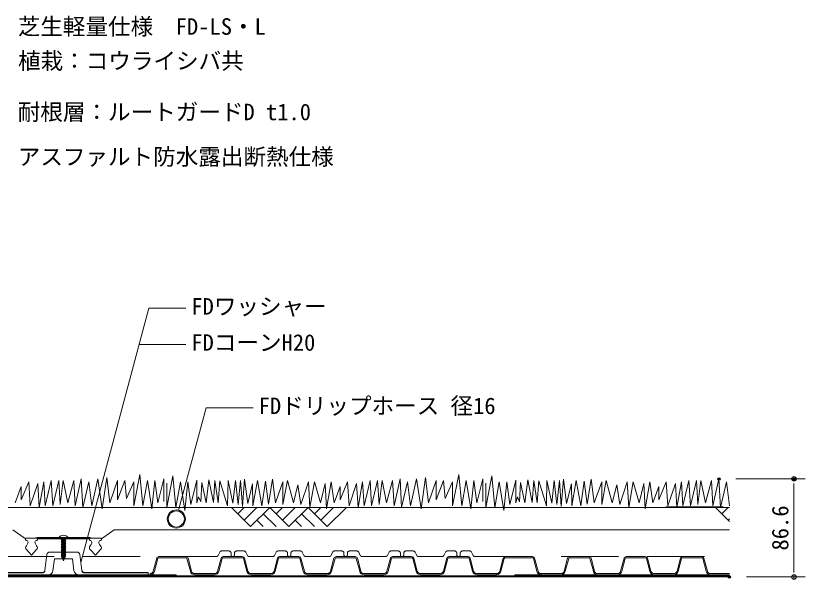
# Model space of a CAD drawing. Units: millimetres, scale not verified. Extents: x -1485 to 1485, y -1050 to 1050.
# Drawn here: x 56 to 756, y -223 to 276 of the extents above; entities that cross this region are included whole.
import ezdxf
from ezdxf.enums import TextEntityAlignment as Align

# ---------------------------------------------------------------- set-up
doc = ezdxf.new("R2010")
doc.units = ezdxf.units.MM
doc.header["$LTSCALE"] = 4
doc.header["$PDMODE"] = 32
doc.header["$PDSIZE"] = 2
doc.linetypes.add('USER1', pattern=[19.05, 12.7, -6.35])
for name, color, linetype, lineweight in [('0-0_0', 7, 'Continuous', 18), ('0-4_BOUSUI', 1, 'Continuous', 18), ('0-7_KANAMONO', 4, 'Continuous', 18), ('0-8_MOJI', 7, 'Continuous', 18), ('0-9_ecom', 7, 'Continuous', 18), ('0-A_GREEN', 3, 'Continuous', 18), ('0-B_FD-L', 4, 'Continuous', 18)]:
    doc.layers.add(name, color=color, linetype=linetype, lineweight=lineweight)
doc.layers.add('0-1_DEFPOINTS', color=7, linetype='Continuous')
doc.styles.add('ＭＳ ゴシック', font='')
doc.styles.get('ＭＳ ゴシック').set_extended_font_data('MS Gothic')

# ---------------------------------------------------------------- blocks, each defined once
blk = doc.blocks.new('_Dot')
at = {"layer": '0-0_0'}
for p, q in [((-0.5, 0), (-1, 0)), ((0.25, 0), (-0.25, 0))]:
    blk.add_line(p, q, dxfattribs=at)
blk.add_circle((0, 0), 0.25, dxfattribs=at)
blk = doc.blocks.new('D3')
at = {"layer": '0-1_DEFPOINTS'}
for p in [(2164.349, 915.713), (2230.809, 915.713), (2173.695, 828.929)]:
    blk.add_point(p, dxfattribs=at)
at = {"layer": '0-8_MOJI'}
for p, q in [((2179.349, 915.713), (2240.809, 915.713)), ((2230.809, 836.929), (2230.809, 907.713)), ((2188.695, 828.929), (2240.809, 828.929))]:
    blk.add_line(p, q, dxfattribs=at)
at = {"layer": '0-8_MOJI', "xscale": 8, "yscale": 8}
for p, rotation in [((2230.809, 915.713), 90), ((2230.809, 828.929), 270)]:
    blk.add_blockref('_Dot', p, dxfattribs=dict(at, rotation=rotation))
at = {"layer": '0-8_MOJI', "style": 'ＭＳ ゴシック'}
blk.add_text('86.6', height=14.66, rotation=90, dxfattribs=at).set_placement((2230.309, 852.321), align=Align.BOTTOM_LEFT)

msp = doc.modelspace()

# ---------------------------------------------------------------- linework, layer by layer
at = {"layer": '0-4_BOUSUI'}
for p, q in [((688.695, -221.071), (-839.155, -221.071)), ((688.695, -220.071), (-425.005, -220.071))]:
    msp.add_line(p, q, dxfattribs=at)
msp.add_lwpolyline([(-1.305, -220.071), (198.695, -220.071), (198.695, -219.071), (-1.305, -219.071)], close=True, dxfattribs=at)
msp.add_lwpolyline([(688.695, -219.071), (498.695, -219.071), (498.695, -220.071), (688.695, -220.071)], dxfattribs=at)
at = {"layer": '0-7_KANAMONO'}
for p, q in [((122.03, -186.271), (75.361, -186.271)), ((100.195, -187.471), (96.595, -188.071)), ((100.795, -188.771), (96.595, -189.471)), ((97.295, -187.667), (98.079, -187.471)), ((97.295, -187.667), (97.295, -187.471)), ((97.295, -188.475), (100.095, -187.775)), ((97.295, -189.067), (100.095, -188.367)), ((66.646, -192.225), (65.857, -193.617)), ((74.966, -193.617), (74.176, -192.225)), ((100.795, -190.171), (96.595, -190.871)), ((100.795, -191.571), (96.595, -192.271)), ((100.795, -192.971), (96.595, -193.671)), ((100.795, -194.371), (96.595, -195.071)), ((100.795, -195.771), (96.595, -196.471)), ((97.295, -189.875), (100.095, -189.175)), ((97.295, -190.467), (100.095, -189.767)), ((97.295, -191.275), (100.095, -190.575)), ((97.295, -191.867), (100.095, -191.167)), ((97.295, -192.675), (100.095, -191.975)), ((97.295, -193.267), (100.095, -192.567)), ((97.295, -194.075), (100.095, -193.375)), ((97.295, -194.667), (100.095, -193.967)), ((97.295, -195.475), (100.095, -194.775)), ((97.295, -196.067), (100.095, -195.367)), ((123.215, -192.225), (122.425, -193.617)), ((131.534, -193.617), (130.745, -192.225)), ((100.795, -197.171), (96.595, -197.871)), ((100.795, -198.571), (96.595, -199.271)), ((100.795, -199.971), (96.595, -200.671)), ((100.795, -201.371), (96.595, -202.071)), ((100.795, -202.771), (96.755, -203.444)), ((100.795, -202.771), (96.755, -203.444)), ((97.295, -196.875), (100.095, -196.175)), ((97.295, -197.467), (100.095, -196.767)), ((97.295, -198.275), (100.095, -197.575)), ((97.295, -198.867), (100.095, -198.167)), ((97.295, -199.675), (100.095, -198.975)), ((97.295, -200.267), (100.095, -199.567)), ((97.295, -201.075), (100.095, -200.375)), ((97.295, -201.667), (100.095, -200.967)), ((97.295, -202.475), (100.095, -201.775)), ((97.359, -203.051), (100.095, -202.367)), ((100.357, -204.244), (97.218, -204.767)), ((100.357, -204.244), (97.218, -204.767)), ((97.633, -203.834), (99.962, -203.252)), ((97.809, -204.338), (99.752, -203.853)), ((98.069, -205.082), (99.442, -204.738))]:
    msp.add_line(p, q, dxfattribs=at)
for points in [[(131.594, -188.713), (132.302, -188.371), (132.302, -186.871), (65.089, -186.871), (65.089, -188.371), (65.797, -188.713)], [(75.026, -188.713), (75.734, -188.371), (75.734, -187.471), (121.657, -187.471)], [(98.069, -205.082), (97.218, -204.767), (97.809, -204.338), (97.633, -203.834), (96.755, -203.444), (97.359, -203.051), (97.295, -202.871), (97.295, -202.475), (96.595, -202.071), (97.295, -201.667), (97.295, -201.075), (96.595, -200.671), (97.295, -200.267), (97.295, -199.675), (96.595, -199.271), (97.295, -198.867), (97.295, -198.275), (96.595, -197.871), (97.295, -197.467), (97.295, -196.875), (96.595, -196.471), (97.295, -196.067), (97.295, -195.475), (96.595, -195.071), (97.295, -194.667), (97.295, -194.075), (96.595, -193.671), (97.295, -193.267), (97.295, -192.675), (96.595, -192.271), (97.295, -191.867), (97.295, -191.275), (96.595, -190.871), (97.295, -190.467), (97.295, -189.875), (96.595, -189.471), (97.295, -189.067), (97.295, -188.475), (96.595, -188.071), (97.295, -187.667)], [(100.622, -187.471), (100.095, -187.775), (100.095, -188.367), (100.795, -188.771), (100.095, -189.175), (100.095, -189.767), (100.795, -190.171), (100.095, -190.575), (100.095, -191.167), (100.795, -191.571), (100.095, -191.975), (100.095, -192.567), (100.795, -192.971), (100.095, -193.375), (100.095, -193.967), (100.795, -194.371), (100.095, -194.775), (100.095, -195.367), (100.795, -195.771), (100.095, -196.175), (100.095, -196.767), (100.795, -197.171), (100.095, -197.575), (100.095, -198.167), (100.795, -198.571), (100.095, -198.975), (100.095, -199.567), (100.795, -199.971), (100.095, -200.375), (100.095, -200.967), (100.795, -201.371), (100.095, -201.775), (100.095, -202.367), (100.795, -202.771), (99.962, -203.252), (99.752, -203.853), (100.357, -204.244), (99.442, -204.738), (98.695, -206.871), (98.069, -205.082)], [(121.657, -187.471), (121.657, -188.371), (122.365, -188.713)], [(65.935, -196.785), (70.411, -201.671), (74.887, -196.785)], [(122.504, -196.785), (126.98, -201.671), (131.456, -196.785)]]:
    msp.add_lwpolyline(points, dxfattribs=at)
for centre, radius, start, end in [((65.387, -190.671), 2, 309.01589, 78.18299), ((75.361, -191.779), 5.508, 90, 116.99147), ((75.435, -190.671), 2, 101.81701, 230.98411), ((98.695, -189.271), 5.1, 36.03188, 143.96812), ((122.03, -191.779), 5.508, 63.00853, 90), ((121.956, -190.671), 2, 309.01589, 78.18299), ((132.004, -190.671), 2, 101.81701, 230.98411), ((67.116, -195.171), 2, 129.0159, 233.82139), ((73.707, -195.171), 2, 306.17861, 50.9841), ((123.684, -195.171), 2, 129.0159, 233.82139), ((130.275, -195.171), 2, 306.17861, 50.9841)]:
    msp.add_arc(centre, radius, start, end, dxfattribs=at)
at = {"layer": '0-8_MOJI'}
for p, q in [((114.17, -208.289), (174.458, 16.711)), ((174.458, 16.711), (206.975, 16.711)), ((165.884, -15.289), (206.975, -15.289)), ((200.766, -162.043), (225.074, -71.327)), ((225.074, -71.327), (266.686, -71.327))]:
    msp.add_line(p, q, dxfattribs=at)
at = {"layer": '0-9_ecom'}
for p, q in [((688.695, -159.471), (-385.005, -159.471)), ((247.487, -159.471), (264.458, -176.441)), ((258.801, -159.471), (253.144, -165.128)), ((270.114, -159.471), (258.801, -170.785)), ((281.428, -159.471), (264.458, -176.441)), ((281.428, -159.471), (298.398, -176.441)), ((292.742, -159.471), (287.085, -165.128)), ((304.055, -159.471), (292.742, -170.785)), ((315.37, -159.471), (298.398, -176.441)), ((315.37, -159.471), (332.34, -176.441)), ((326.683, -159.471), (321.026, -165.128)), ((337.997, -159.471), (326.683, -170.785)), ((349.31, -159.471), (332.34, -176.441)), ((676.267, -159.471), (688.695, -171.899)), ((687.581, -159.471), (681.924, -165.128)), ((275.771, -165.128), (287.085, -176.441)), ((309.713, -165.128), (321.026, -176.441)), ((270.114, -170.785), (275.771, -176.441)), ((304.056, -170.785), (309.713, -176.441)), ((688.695, -169.67), (687.581, -170.785))]:
    msp.add_line(p, q, dxfattribs=at)
at = {"layer": '0-9_ecom', "color": 3, "linetype": 'USER1'}
msp.add_line((632.302, -159.071), (688.695, -159.071), dxfattribs=at)
at = {"layer": '0-9_ecom', "color": 8}
for p, q in [((65.089, -187.471), (53.893, -179.471)), ((132.302, -187.471), (143.498, -179.471)), ((688.695, -179.471), (143.498, -179.471))]:
    msp.add_line(p, q, dxfattribs=at)
at = {"layer": '0-9_ecom', "color": 150}
for p, q in [((82.325, -215.324), (84.117, -201.255)), ((86.597, -199.071), (110.794, -199.071)), ((113.274, -201.255), (115.066, -215.324)), ((108.041, -215.576), (106.703, -205.071)), ((82.262, -215.824), (82.325, -215.324)), ((115.129, -215.824), (115.066, -215.324)), ((23.695, -217.571), (80.278, -217.571)), ((173.695, -217.571), (117.113, -217.571))]:
    msp.add_line(p, q, dxfattribs=at)
for points in [[(106.703, -205.071), (90.688, -205.071), (89.35, -215.576)], [(85.382, -219.071), (23.695, -219.071), (23.695, -217.071), (80.341, -217.071)], [(117.05, -217.071), (173.695, -217.071), (173.695, -219.071), (112.009, -219.071)]]:
    msp.add_lwpolyline(points, dxfattribs=at)
at = {"layer": '0-9_ecom', "color": 4}
for radius in [8, 7.1]:
    msp.add_circle((198.695, -169.771), radius, dxfattribs=at)
at = {"layer": '0-9_ecom', "color": 150}
for centre, radius, start, end in [((86.597, -201.571), 2.5, 90, 172.7407), ((110.794, -201.571), 2.5, 7.2593, 90), ((80.278, -215.571), 2, 270, 352.7407), ((80.341, -215.071), 2, 270, 352.7407), ((85.382, -215.071), 4, 270, 352.7407), ((112.009, -215.071), 4, 187.2593, 270), ((117.05, -215.071), 2, 187.2593, 270), ((117.113, -215.571), 2, 187.2593, 270)]:
    msp.add_arc(centre, radius, start, end, dxfattribs=at)
at = {"layer": '0-A_GREEN'}
for points in [[(161.077, -136.948), (161.077, -158.236), (166.399, -130.295), (169.06, -158.236), (173.052, -135.617), (177.043, -160.897), (179.705, -135.617), (182.366, -155.575), (187.688, -134.287), (187.688, -154.244)], [(190.337, -138.183), (190.337, -159.471), (195.659, -131.53), (198.321, -159.471), (202.312, -136.852), (206.304, -162.132), (208.965, -136.852), (211.626, -156.81), (216.948, -135.522), (216.948, -155.479), (218.443, -150.273), (220.272, -154.577), (221.247, -137.516), (225.147, -155.552), (227.585, -135.078), (231.485, -155.065), (232.947, -135.566), (235.872, -155.552), (237.334, -136.053), (244.159, -157.99), (244.646, -135.566), (248.79, -155.796), (250.984, -135.809), (253.421, -157.015), (255.615, -135.566), (257.321, -158.721), (259.208, -134.594), (261.952, -156.152), (266.264, -138.513), (266.538, -158.236), (270.529, -135.617), (274.521, -158.236), (277.631, -136.162), (280.375, -156.544), (283.902, -134.594), (286.496, -155.575), (293.148, -136.948), (293.148, -156.905), (297.14, -135.617), (302.462, -155.575)], [(443.497, -136.948), (443.497, -158.236), (448.819, -130.295), (451.48, -158.236), (455.472, -135.617), (459.463, -160.897), (462.124, -135.617), (464.785, -155.575), (470.108, -134.287), (470.108, -154.244)], [(472.757, -138.183), (472.757, -159.471), (478.079, -131.53), (480.74, -159.471), (484.732, -136.852), (488.724, -162.132), (491.385, -136.852), (494.046, -156.81), (499.368, -135.522), (499.368, -155.479), (500.863, -150.273), (502.692, -154.577), (503.667, -137.516), (507.567, -155.552), (510.005, -135.078), (513.904, -155.065), (515.367, -135.566), (518.292, -155.552), (519.754, -136.053), (526.579, -157.99), (527.066, -135.566), (531.21, -155.796), (533.404, -135.809), (535.841, -157.015), (538.035, -135.566), (539.741, -158.721), (541.628, -134.594), (544.372, -156.152), (548.684, -138.513), (548.958, -158.236), (552.949, -135.617), (556.941, -158.236), (560.051, -136.162), (562.795, -156.544), (566.322, -134.594), (568.915, -155.575), (575.568, -136.948), (575.568, -156.905), (579.56, -135.617), (584.882, -155.575)], [(55.966, -155.575), (61.288, -140.939), (61.288, -152.914), (67.941, -136.948), (69.271, -158.236), (75.924, -138.278), (77.254, -159.566), (81.246, -136.948), (82.577, -158.236), (87.899, -135.617), (89.229, -158.236), (94.551, -135.617), (95.882, -156.905), (98.543, -135.617), (102.534, -155.575), (107.856, -135.617), (109.187, -158.236), (114.509, -134.287), (115.84, -159.566), (121.162, -136.948), (123.823, -158.236), (129.145, -134.287), (133.136, -160.897), (137.128, -132.956), (139.789, -155.575), (146.442, -135.617), (146.442, -152.914), (153.094, -135.617), (154.425, -151.583), (161.077, -136.948)], [(302.462, -155.575), (306.453, -139.609), (309.114, -156.905), (315.767, -136.948), (317.098, -159.566), (321.089, -136.948), (326.411, -155.575), (330.403, -138.278), (331.733, -160.897), (335.725, -136.948), (338.386, -155.575), (343.708, -140.939), (343.708, -152.914), (350.361, -136.948), (351.691, -158.236), (358.344, -138.278), (359.674, -159.566), (363.666, -136.948), (364.996, -158.236), (370.318, -135.617), (371.649, -158.236), (376.971, -135.617), (378.302, -156.905), (380.963, -135.617), (384.954, -155.575), (390.276, -135.617), (391.607, -158.236), (396.929, -134.287), (398.259, -159.566), (403.582, -136.948), (406.243, -158.236), (411.565, -134.287), (415.556, -160.897), (419.548, -132.956), (422.209, -155.575), (428.861, -135.617), (428.861, -152.914), (435.514, -135.617), (436.845, -151.583), (443.497, -136.948)], [(584.882, -155.575), (588.873, -139.609), (591.534, -156.905), (598.187, -136.948), (599.517, -159.566), (603.509, -136.948), (608.831, -155.575), (612.823, -138.278), (614.153, -160.897), (618.145, -136.948), (620.806, -155.575), (626.128, -140.939), (626.128, -152.914), (632.78, -136.948), (634.111, -158.236), (640.764, -138.278), (642.094, -159.566), (646.086, -136.948), (647.416, -158.236), (652.738, -135.617), (654.069, -158.236), (659.391, -135.617), (660.721, -156.905), (663.383, -135.617), (667.374, -155.575), (672.696, -135.617), (674.027, -158.236), (679.349, -134.287), (680.679, -159.566), (686.001, -136.948), (688.662, -158.236), (688.695, -158.087)]]:
    msp.add_lwpolyline(points, dxfattribs=at)
at = {"layer": '0-B_FD-L', "linetype": 'USER1'}
for p, q in [((235.735, -201.969), (237.142, -199.172)), ((238.928, -198.071), (245.195, -198.071)), ((247.195, -200.071), (247.195, -201.571)), ((250.195, -201.571), (250.195, -200.071)), ((252.195, -198.071), (258.463, -198.071)), ((260.249, -199.172), (261.656, -201.969)), ((285.735, -201.969), (287.142, -199.172)), ((288.928, -198.071), (295.195, -198.071)), ((297.195, -200.071), (297.195, -201.571)), ((300.195, -201.571), (300.195, -200.071)), ((302.195, -198.071), (308.463, -198.071)), ((310.249, -199.172), (311.656, -201.969)), ((335.735, -201.969), (337.142, -199.172)), ((338.928, -198.071), (345.195, -198.071)), ((347.195, -200.071), (347.195, -201.571)), ((350.195, -201.571), (350.195, -200.071)), ((352.195, -198.071), (358.463, -198.071)), ((360.249, -199.172), (361.656, -201.969)), ((385.735, -201.969), (387.142, -199.172)), ((388.928, -198.071), (395.195, -198.071)), ((397.195, -200.071), (397.195, -201.571)), ((400.195, -201.571), (400.195, -200.071)), ((402.195, -198.071), (408.463, -198.071)), ((410.249, -199.172), (411.656, -201.969)), ((435.735, -201.969), (437.142, -199.172)), ((438.928, -198.071), (445.195, -198.071)), ((447.195, -200.071), (447.195, -201.571)), ((450.195, -201.571), (450.195, -200.071)), ((452.195, -198.071), (458.463, -198.071)), ((460.249, -199.172), (461.656, -201.969)), ((-36.557, -203.071), (233.948, -203.071)), ((263.443, -203.071), (283.948, -203.071)), ((313.443, -203.071), (333.948, -203.071)), ((363.443, -203.071), (383.948, -203.071)), ((413.443, -203.071), (433.948, -203.071)), ((463.443, -203.071), (688.695, -203.071))]:
    msp.add_line(p, q, dxfattribs=at)
at = {"layer": '0-B_FD-L'}
for p, q in [((178.289, -215.844), (181.3, -204.556)), ((182.266, -204.813), (179.256, -216.102)), ((183.232, -203.071), (207.159, -203.071)), ((207.159, -204.071), (183.232, -204.071)), ((211.135, -216.102), (208.125, -204.813)), ((209.091, -204.556), (212.102, -215.844)), ((235.289, -215.844), (238.3, -204.556)), ((239.266, -204.813), (236.256, -216.102)), ((240.232, -203.071), (257.159, -203.071)), ((257.159, -204.071), (240.232, -204.071)), ((261.135, -216.102), (258.125, -204.813)), ((259.091, -204.556), (262.102, -215.844)), ((285.289, -215.844), (288.3, -204.556)), ((289.266, -204.813), (286.256, -216.102)), ((290.232, -203.071), (307.159, -203.071)), ((307.159, -204.071), (290.232, -204.071)), ((311.135, -216.102), (308.125, -204.813)), ((309.091, -204.556), (312.102, -215.844)), ((335.289, -215.844), (338.3, -204.556)), ((339.266, -204.813), (336.256, -216.102)), ((340.232, -203.071), (357.159, -203.071)), ((357.159, -204.071), (340.232, -204.071)), ((361.135, -216.102), (358.125, -204.813)), ((359.091, -204.556), (362.102, -215.844)), ((385.289, -215.844), (388.3, -204.556)), ((389.266, -204.813), (386.256, -216.102)), ((390.232, -203.071), (407.159, -203.071)), ((407.159, -204.071), (390.232, -204.071)), ((411.135, -216.102), (408.125, -204.813)), ((409.091, -204.556), (412.102, -215.844)), ((435.289, -215.844), (438.3, -204.556)), ((439.266, -204.813), (436.256, -216.102)), ((440.232, -203.071), (457.159, -203.071)), ((457.159, -204.071), (440.232, -204.071)), ((461.135, -216.102), (458.125, -204.813)), ((459.091, -204.556), (462.102, -215.844)), ((485.289, -215.844), (488.3, -204.556)), ((485.289, -215.844), (488.3, -204.556)), ((489.266, -204.813), (486.256, -216.102)), ((489.266, -204.813), (486.256, -216.102)), ((490.232, -203.071), (514.159, -203.071)), ((490.232, -203.071), (514.159, -203.071)), ((514.159, -204.071), (490.232, -204.071)), ((514.159, -204.071), (490.232, -204.071)), ((518.135, -216.102), (515.125, -204.813)), ((518.135, -216.102), (515.125, -204.813)), ((516.091, -204.556), (519.102, -215.844)), ((516.091, -204.556), (519.102, -215.844)), ((542.289, -215.844), (545.3, -204.556)), ((546.266, -204.813), (543.256, -216.102)), ((547.232, -203.071), (564.159, -203.071)), ((564.159, -204.071), (547.232, -204.071)), ((568.135, -216.102), (565.125, -204.813)), ((566.091, -204.556), (569.102, -215.844)), ((592.289, -215.844), (595.3, -204.556)), ((596.266, -204.813), (593.256, -216.102)), ((597.232, -203.071), (614.159, -203.071)), ((614.159, -204.071), (597.232, -204.071)), ((618.135, -216.102), (615.125, -204.813)), ((616.091, -204.556), (619.102, -215.844)), ((642.289, -215.844), (645.3, -204.556)), ((646.266, -204.813), (643.256, -216.102)), ((647.232, -203.071), (664.159, -203.071)), ((664.159, -204.071), (647.232, -204.071)), ((668.135, -216.102), (665.125, -204.813)), ((666.091, -204.556), (669.102, -215.844)), ((175.391, -219.071), (175.391, -218.071)), ((215, -218.071), (232.391, -218.071)), ((232.391, -219.071), (215, -219.071)), ((265, -218.071), (282.391, -218.071)), ((282.391, -219.071), (265, -219.071)), ((315, -218.071), (332.391, -218.071)), ((332.391, -219.071), (315, -219.071)), ((365, -218.071), (382.391, -218.071)), ((382.391, -219.071), (365, -219.071)), ((415, -218.071), (432.391, -218.071)), ((432.391, -219.071), (415, -219.071)), ((465, -218.071), (482.391, -218.071)), ((482.391, -219.071), (465, -219.071)), ((482.391, -219.071), (482.391, -218.071)), ((522, -218.071), (522, -219.071)), ((522, -218.071), (539.391, -218.071)), ((539.391, -219.071), (522, -219.071)), ((572, -218.071), (589.391, -218.071)), ((589.391, -219.071), (572, -219.071)), ((622, -218.071), (639.391, -218.071)), ((639.391, -219.071), (622, -219.071)), ((672, -218.071), (688.695, -218.071)), ((688.695, -219.071), (672, -219.071))]:
    msp.add_line(p, q, dxfattribs=at)
at = {"layer": '0-B_FD-L', "linetype": 'USER1'}
for centre, radius, start, end in [((233.948, -201.071), 2, 270, 333.30018), ((238.928, -200.071), 2, 90, 153.30018), ((245.195, -200.071), 2, 0, 90), ((248.695, -201.571), 1.5, 180, 0), ((252.195, -200.071), 2, 90, 180), ((258.463, -200.071), 2, 26.69982, 90), ((263.443, -201.071), 2, 206.69982, 270), ((283.948, -201.071), 2, 270, 333.30018), ((288.928, -200.071), 2, 90, 153.30018), ((295.195, -200.071), 2, 0, 90), ((298.695, -201.571), 1.5, 180, 0), ((302.195, -200.071), 2, 90, 180), ((308.463, -200.071), 2, 26.69982, 90), ((313.443, -201.071), 2, 206.69982, 270), ((333.948, -201.071), 2, 270, 333.30018), ((338.928, -200.071), 2, 90, 153.30018), ((345.195, -200.071), 2, 0, 90), ((348.695, -201.571), 1.5, 180, 0), ((352.195, -200.071), 2, 90, 180), ((358.463, -200.071), 2, 26.69982, 90), ((363.443, -201.071), 2, 206.69982, 270), ((383.948, -201.071), 2, 270, 333.30018), ((388.928, -200.071), 2, 90, 153.30018), ((395.195, -200.071), 2, 0, 90), ((398.695, -201.571), 1.5, 180, 0), ((402.195, -200.071), 2, 90, 180), ((408.463, -200.071), 2, 26.69982, 90), ((413.443, -201.071), 2, 206.69982, 270), ((433.948, -201.071), 2, 270, 333.30018), ((438.928, -200.071), 2, 90, 153.30018), ((445.195, -200.071), 2, 0, 90), ((448.695, -201.571), 1.5, 180, 0), ((452.195, -200.071), 2, 90, 180), ((458.463, -200.071), 2, 26.69982, 90), ((463.443, -201.071), 2, 206.69982, 270)]:
    msp.add_arc(centre, radius, start, end, dxfattribs=at)
at = {"layer": '0-B_FD-L'}
for centre, radius, start, end in [((183.232, -205.071), 2, 90, 165.06858), ((183.232, -205.071), 1, 90, 165.06858), ((207.159, -205.071), 2, 14.93142, 90), ((207.159, -205.071), 1, 14.93142, 90), ((240.232, -205.071), 2, 90, 165.06858), ((240.232, -205.071), 1, 90, 165.06858), ((257.159, -205.071), 2, 14.93142, 90), ((257.159, -205.071), 1, 14.93142, 90), ((290.232, -205.071), 2, 90, 165.06858), ((290.232, -205.071), 1, 90, 165.06858), ((307.159, -205.071), 2, 14.93142, 90), ((307.159, -205.071), 1, 14.93142, 90), ((340.232, -205.071), 2, 90, 165.06858), ((340.232, -205.071), 1, 90, 165.06858), ((357.159, -205.071), 2, 14.93142, 90), ((357.159, -205.071), 1, 14.93142, 90), ((390.232, -205.071), 2, 90, 165.06858), ((390.232, -205.071), 1, 90, 165.06858), ((407.159, -205.071), 2, 14.93142, 90), ((407.159, -205.071), 1, 14.93142, 90), ((440.232, -205.071), 2, 90, 165.06858), ((440.232, -205.071), 1, 90, 165.06858), ((457.159, -205.071), 2, 14.93142, 90), ((457.159, -205.071), 1, 14.93142, 90), ((490.232, -205.071), 2, 90, 165.06858), ((490.232, -205.071), 2, 90, 165.06858), ((490.232, -205.071), 1, 90, 165.06858), ((490.232, -205.071), 1, 90, 165.06858), ((514.159, -205.071), 2, 14.93142, 90), ((514.159, -205.071), 2, 14.93142, 90), ((514.159, -205.071), 1, 14.93142, 90), ((514.159, -205.071), 1, 14.93142, 90), ((547.232, -205.071), 2, 90, 165.06858), ((547.232, -205.071), 1, 90, 165.06858), ((564.159, -205.071), 2, 14.93142, 90), ((564.159, -205.071), 1, 14.93142, 90), ((597.232, -205.071), 2, 90, 165.06858), ((597.232, -205.071), 1, 90, 165.06858), ((614.159, -205.071), 2, 14.93142, 90), ((614.159, -205.071), 1, 14.93142, 90), ((647.232, -205.071), 2, 90, 165.06858), ((647.232, -205.071), 1, 90, 165.06858), ((664.159, -205.071), 2, 14.93142, 90), ((664.159, -205.071), 1, 14.93142, 90), ((175.391, -215.071), 3, 270, 345.06858), ((175.391, -215.071), 4, 270, 345.06858), ((215, -215.071), 4, 194.93142, 270), ((215, -215.071), 3, 194.93142, 270), ((232.391, -215.071), 3, 270, 345.06858), ((232.391, -215.071), 4, 270, 345.06858), ((265, -215.071), 4, 194.93142, 270), ((265, -215.071), 3, 194.93142, 270), ((282.391, -215.071), 3, 270, 345.06858), ((282.391, -215.071), 4, 270, 345.06858), ((315, -215.071), 4, 194.93142, 270), ((315, -215.071), 3, 194.93142, 270), ((332.391, -215.071), 3, 270, 345.06858), ((332.391, -215.071), 4, 270, 345.06858), ((365, -215.071), 4, 194.93142, 270), ((365, -215.071), 3, 194.93142, 270), ((382.391, -215.071), 3, 270, 345.06858), ((382.391, -215.071), 4, 270, 345.06858), ((415, -215.071), 4, 194.93142, 270), ((415, -215.071), 3, 194.93142, 270), ((432.391, -215.071), 3, 270, 345.06858), ((432.391, -215.071), 4, 270, 345.06858), ((465, -215.071), 4, 194.93142, 270), ((465, -215.071), 3, 194.93142, 270), ((482.391, -215.071), 3, 270, 345.06858), ((482.391, -215.071), 3, 270, 345.06858), ((482.391, -215.071), 4, 270, 345.06858), ((482.391, -215.071), 4, 270, 345.06858), ((522, -215.071), 4, 194.93142, 270), ((522, -215.071), 4, 194.93142, 270), ((522, -215.071), 3, 194.93142, 270), ((522, -215.071), 3, 194.93142, 270), ((539.391, -215.071), 3, 270, 345.06858), ((539.391, -215.071), 4, 270, 345.06858), ((572, -215.071), 4, 194.93142, 270), ((572, -215.071), 3, 194.93142, 270), ((589.391, -215.071), 3, 270, 345.06858), ((589.391, -215.071), 4, 270, 345.06858), ((622, -215.071), 4, 194.93142, 270), ((622, -215.071), 3, 194.93142, 270), ((639.391, -215.071), 3, 270, 345.06858), ((639.391, -215.071), 4, 270, 345.06858), ((672, -215.071), 4, 194.93142, 270), ((672, -215.071), 3, 194.93142, 270)]:
    msp.add_arc(centre, radius, start, end, dxfattribs=at)

# ---------------------------------------------------------------- block references
at = {"layer": '0-8_MOJI'}
msp.add_blockref('D3', (-1485, -1050), dxfattribs=at)

# ---------------------------------------------------------------- texts
at = {"layer": '0-8_MOJI', "style": 'ＭＳ ゴシック'}
for s, p in [('芝生軽量仕様\u3000FD-LS・L', (58.2, 254.424)), ('植栽：コウライシバ共', (58.447, 224.05)), ('耐根層：ルートガードD t1.0', (58.2, 178.805)), ('アスファルト防水露出断熱仕様', (58.2, 139.16)), ('FDワッシャー', (211.975, 6.711)), ('FDコーンH20', (211.975, -25.289)), ('FDドリップホース 径16', (271.686, -81.327))]:
    msp.add_text(s, height=14.66, dxfattribs=at).set_placement(p, align=Align.BOTTOM_LEFT)

doc.saveas('drawing.dxf')
